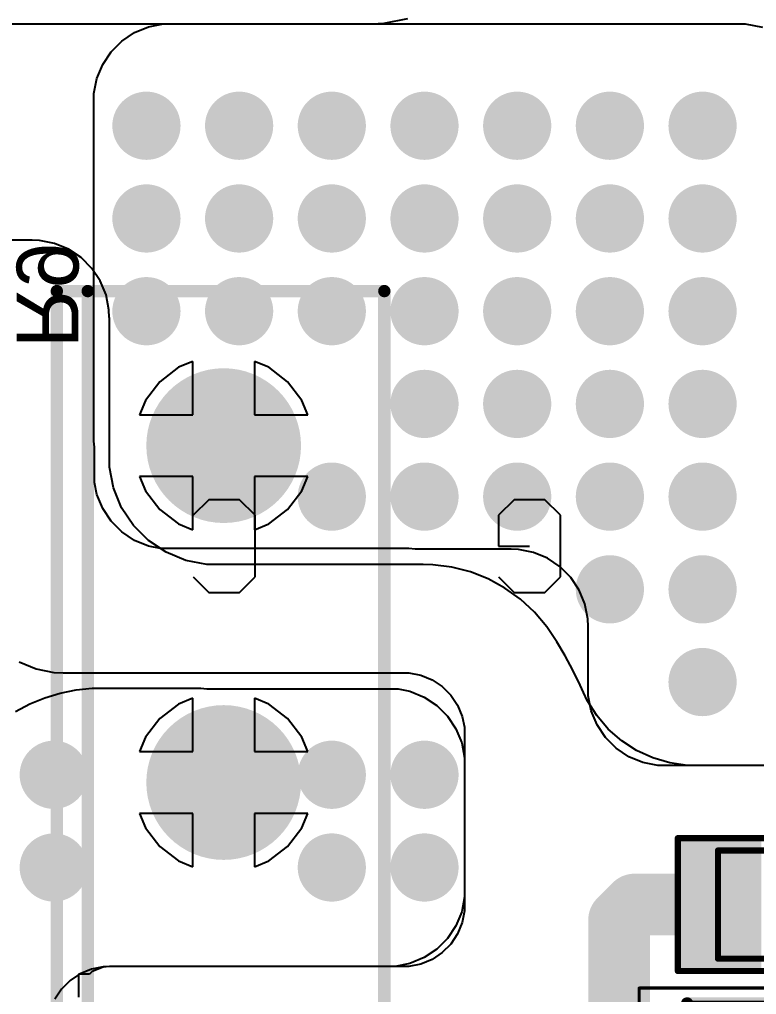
# Model space of a CAD drawing. Header units: millimetres. Extents: x 25 to 183, y 185 to 406.
# Drawn here: x 123.95 to 135.87, y 236.45 to 252.22 of the extents above; entities that cross this region are included whole.
import ezdxf

# ---------------------------------------------------------------- set-up
doc = ezdxf.new("R2010")
doc.units = ezdxf.units.MM
for name, color, linetype in [('BottomLayer', 5, 'Continuous'), ('BottomOverlay', 54, 'Continuous'), ('BottomSolder', 6, 'Continuous'), ('Mechanical13', 56, 'Continuous'), ('Mechanical15', 56, 'Continuous'), ('MultiLayer', 9, 'Continuous'), ('PadHoleLayer', 156, 'Continuous'), ('TopLayer', 1, 'Continuous'), ('TopOverlay', 2, 'Continuous'), ('TopPaste', 8, 'Continuous'), ('TopSolder', 216, 'Continuous'), ('ViaHoleLayer', 16, 'Continuous')]:
    doc.layers.add(name, color=color, linetype=linetype)

# ---------------------------------------------------------------- blocks, each defined once
blk = doc.blocks.new('TO_247AC_3PINS_51')
at = {"layer": 'BottomLayer', "const_width": 1.15}
for points in [[(-0.575, 0, 1), (0.575, 0, 1)], [(4.875, 0, 1), (6.025, 0, 1)]]:
    blk.add_lwpolyline(points, format="xyb", close=True, dxfattribs=at)
at = {"layer": 'BottomSolder', "const_width": 1.252}
for points in [[(-0.626, 0, 1), (0.626, 0, 1)], [(4.824, 0, 1), (6.076, 0, 1)]]:
    blk.add_lwpolyline(points, format="xyb", close=True, dxfattribs=at)
at = {"layer": 'MultiLayer', "const_width": 1.15}
for points in [[(-0.575, 0, 1), (0.575, 0, 1)], [(4.875, 0, 1), (6.025, 0, 1)]]:
    blk.add_lwpolyline(points, format="xyb", close=True, dxfattribs=at)
at = {"layer": 'PadHoleLayer', "const_width": 0.75}
for points in [[(-0.375, 0, 1), (0.375, 0, 1)], [(5.075, 0, 1), (5.825, 0, 1)]]:
    blk.add_lwpolyline(points, format="xyb", close=True, dxfattribs=at)
at = {"layer": 'TopLayer', "const_width": 1.15}
for points in [[(-0.575, 0, 1), (0.575, 0, 1)], [(4.875, 0, 1), (6.025, 0, 1)]]:
    blk.add_lwpolyline(points, format="xyb", close=True, dxfattribs=at)
at = {"layer": 'TopOverlay'}
for p, q in [((3.325, 0.492), (3.075, 0.242)), ((4.575, 0.242), (4.325, 0.492)), ((3.075, 0.242), (3.075, -0.258)), ((4.575, -0.258), (4.575, 0.242)), ((3.075, -0.258), (3.325, -0.508)), ((4.325, -0.508), (4.575, -0.258)), ((3.325, -0.508), (4.325, -0.508)), ((3.325, -4.45), (3.075, -4.7)), ((4.325, -4.45), (3.825, -4.45)), ((3.825, -4.45), (3.825, -4.95)), ((4.575, -4.7), (4.325, -4.45)), ((3.075, -4.7), (3.075, -5.2)), ((4.575, -5.2), (4.575, -4.7)), ((3.075, -5.2), (3.325, -5.45)), ((4.325, -5.45), (4.575, -5.2)), ((3.325, -5.45), (4.325, -5.45))]:
    blk.add_line(p, q, dxfattribs=at)
at = {"layer": 'TopOverlay', "const_width": 0.2}
for points in [[(-7.95, 2.7), (7.95, 2.7)], [(7.95, 2.7), (7.95, -2.6)], [(-7.95, 2.2), (7.95, 2.2)], [(-7.95, -2.6), (7.95, -2.6)]]:
    blk.add_lwpolyline(points, dxfattribs=at)
at = {"layer": 'TopOverlay', "const_width": 0.1}
for points in [[(7.9, 2.7, 1), (8, 2.7, 1)], [(7.9, 2.7, 1), (8, 2.7, 1)], [(7.9, 2.2, 1), (8, 2.2, 1)], [(7.9, -2.6, 1), (8, -2.6, 1)], [(7.9, -2.6, 1), (8, -2.6, 1)]]:
    blk.add_lwpolyline(points, format="xyb", close=True, dxfattribs=at)
at = {"layer": 'TopSolder', "const_width": 1.252}
for points in [[(-0.626, 0, 1), (0.626, 0, 1)], [(4.824, 0, 1), (6.076, 0, 1)]]:
    blk.add_lwpolyline(points, format="xyb", close=True, dxfattribs=at)
blk = doc.blocks.new('SMD_R_1206_133')
at = {"layer": 'Mechanical13', "const_width": 0.1}
for points in [[(-1.65, 0.875), (-1.65, -0.875)], [(1.65, 0.875), (-1.65, 0.875)], [(1.65, 0.875), (1.65, -0.875)], [(1.65, -0.875), (-1.65, -0.875)]]:
    blk.add_lwpolyline(points, dxfattribs=at)
at = {"layer": 'Mechanical13', "const_width": 0.05}
for points in [[(-1.675, 0.875, 1), (-1.625, 0.875, 1)], [(-1.675, 0.875, 1), (-1.625, 0.875, 1)], [(1.625, 0.875, 1), (1.675, 0.875, 1)], [(1.625, 0.875, 1), (1.675, 0.875, 1)], [(-1.675, -0.875, 1), (-1.625, -0.875, 1)], [(-1.675, -0.875, 1), (-1.625, -0.875, 1)], [(1.625, -0.875, 1), (1.675, -0.875, 1)], [(1.625, -0.875, 1), (1.675, -0.875, 1)]]:
    blk.add_lwpolyline(points, format="xyb", close=True, dxfattribs=at)
at = {"layer": 'Mechanical15', "const_width": 0.05}
for points in [[(-2.325, 1.075), (-2.325, -1.075)], [(2.3, 1.075), (-2.325, 1.075)], [(2.3, 1.075), (2.3, -1.075)], [(2.3, -1.075), (-2.325, -1.075)]]:
    blk.add_lwpolyline(points, dxfattribs=at)
at = {"layer": 'Mechanical15', "const_width": 0.025}
for points in [[(-2.337, 1.075, 1), (-2.312, 1.075, 1)], [(-2.337, 1.075, 1), (-2.312, 1.075, 1)], [(2.288, 1.075, 1), (2.312, 1.075, 1)], [(2.288, 1.075, 1), (2.312, 1.075, 1)], [(-2.337, -1.075, 1), (-2.312, -1.075, 1)], [(-2.337, -1.075, 1), (-2.312, -1.075, 1)], [(2.288, -1.075, 1), (2.312, -1.075, 1)], [(2.288, -1.075, 1), (2.312, -1.075, 1)]]:
    blk.add_lwpolyline(points, format="xyb", close=True, dxfattribs=at)
at = {"layer": 'TopLayer'}
for points in [[(-1.05, -0.925), (-1.05, 0.925), (-2.15, -0.925), (-2.15, 0.925)], [(2.15, -0.925), (2.15, 0.925), (1.05, -0.925), (1.05, 0.925)]]:
    blk.add_solid(points, dxfattribs=at)
at = {"layer": 'TopOverlay', "const_width": 0.1}
for points in [[(-2.3, 1.075), (-2.3, -1.075)], [(2.3, 1.075), (-2.3, 1.075)], [(2.3, 1.075), (2.3, -1.075)], [(0.45, 0.825), (-0.45, 0.825)], [(0.45, -0.825), (-0.45, -0.825)], [(2.3, -1.075), (-2.3, -1.075)]]:
    blk.add_lwpolyline(points, dxfattribs=at)
at = {"layer": 'TopOverlay', "const_width": 0.05}
for points in [[(-2.325, 1.075, 1), (-2.275, 1.075, 1)], [(-2.325, 1.075, 1), (-2.275, 1.075, 1)], [(2.275, 1.075, 1), (2.325, 1.075, 1)], [(2.275, 1.075, 1), (2.325, 1.075, 1)], [(-0.475, 0.825, 1), (-0.425, 0.825, 1)], [(0.425, 0.825, 1), (0.475, 0.825, 1)], [(-0.475, -0.825, 1), (-0.425, -0.825, 1)], [(0.425, -0.825, 1), (0.475, -0.825, 1)], [(-2.325, -1.075, 1), (-2.275, -1.075, 1)], [(-2.325, -1.075, 1), (-2.275, -1.075, 1)], [(2.275, -1.075, 1), (2.325, -1.075, 1)], [(2.275, -1.075, 1), (2.325, -1.075, 1)]]:
    blk.add_lwpolyline(points, format="xyb", close=True, dxfattribs=at)
at = {"layer": 'TopPaste'}
for points in [[(-1.05, -0.925), (-1.05, 0.925), (-2.15, -0.925), (-2.15, 0.925)], [(2.15, -0.925), (2.15, 0.925), (1.05, -0.925), (1.05, 0.925)]]:
    blk.add_solid(points, dxfattribs=at)
at = {"layer": 'TopSolder'}
for points in [[(-0.948, -1.027), (-0.948, 1.027), (-2.252, -1.027), (-2.252, 1.027)], [(2.252, -1.027), (2.252, 1.027), (0.948, -1.027), (0.948, 1.027)]]:
    blk.add_solid(points, dxfattribs=at)
blk = doc.blocks.new('DO_214AC_143')
at = {"layer": 'Mechanical13'}
for points, const_width in [([(-2.64, 1.395), (2.64, 1.395)], 0.1), ([(-2.64, -1.395), (-2.64, 1.395)], 0.1), ([(2.64, -1.395), (2.64, 1.395)], 0.1), ([(1.65, -1.225), (1.65, 1.2)], 0.254), ([(1.65, 1.2), (2.175, 1.2)], 0.254), ([(2.175, -1.225), (2.175, 1.2)], 0.254), ([(1.65, -1.225), (2.175, -1.225)], 0.254), ([(-2.64, -1.395), (2.64, -1.395)], 0.1)]:
    blk.add_lwpolyline(points, dxfattribs=dict(at, const_width=const_width))
for points, const_width in [([(-2.665, 1.395, 1), (-2.615, 1.395, 1)], 0.05), ([(-2.665, 1.395, 1), (-2.615, 1.395, 1)], 0.05), ([(2.615, 1.395, 1), (2.665, 1.395, 1)], 0.05), ([(2.615, 1.395, 1), (2.665, 1.395, 1)], 0.05), ([(1.586, 1.2, 1), (1.713, 1.2, 1)], 0.127), ([(1.586, 1.2, 1), (1.713, 1.2, 1)], 0.127), ([(2.111, 1.2, 1), (2.238, 1.2, 1)], 0.127), ([(2.111, 1.2, 1), (2.238, 1.2, 1)], 0.127), ([(1.586, -1.225, 1), (1.713, -1.225, 1)], 0.127), ([(1.586, -1.225, 1), (1.713, -1.225, 1)], 0.127), ([(2.111, -1.225, 1), (2.238, -1.225, 1)], 0.127), ([(2.111, -1.225, 1), (2.238, -1.225, 1)], 0.127), ([(-2.665, -1.395, 1), (-2.615, -1.395, 1)], 0.05), ([(-2.665, -1.395, 1), (-2.615, -1.395, 1)], 0.05), ([(2.615, -1.395, 1), (2.665, -1.395, 1)], 0.05), ([(2.615, -1.395, 1), (2.665, -1.395, 1)], 0.05)]:
    blk.add_lwpolyline(points, format="xyb", close=True, dxfattribs=dict(at, const_width=const_width))
blk.add_solid([(-2.64, -1.395), (-1.93, -1.395), (-2.64, 1.395), (-1.93, 1.395)], dxfattribs=at)
at = {"layer": 'Mechanical15'}
for points, const_width in [([(-3.425, 1.65), (3.425, 1.65)], 0.05), ([(-3.425, -1.65), (-3.425, 1.65)], 0.05), ([(3.425, -1.65), (3.425, 1.65)], 0.05), ([(0, -0.5), (0, 0.5)], 0.1), ([(-0.5, 0), (0.5, 0)], 0.1), ([(-3.425, -1.65), (3.425, -1.65)], 0.05)]:
    blk.add_lwpolyline(points, dxfattribs=dict(at, const_width=const_width))
for points, const_width in [([(-3.437, 1.65, 1), (-3.413, 1.65, 1)], 0.025), ([(-3.437, 1.65, 1), (-3.413, 1.65, 1)], 0.025), ([(3.413, 1.65, 1), (3.437, 1.65, 1)], 0.025), ([(3.413, 1.65, 1), (3.437, 1.65, 1)], 0.025), ([(-0.025, 0.5, 1), (0.025, 0.5, 1)], 0.05), ([(-0.525, 0, 1), (-0.475, 0, 1)], 0.05), ([(0.475, 0, 1), (0.525, 0, 1)], 0.05), ([(-0.025, -0.5, 1), (0.025, -0.5, 1)], 0.05), ([(-3.437, -1.65, 1), (-3.413, -1.65, 1)], 0.025), ([(-3.437, -1.65, 1), (-3.413, -1.65, 1)], 0.025), ([(3.413, -1.65, 1), (3.437, -1.65, 1)], 0.025), ([(3.413, -1.65, 1), (3.437, -1.65, 1)], 0.025)]:
    blk.add_lwpolyline(points, format="xyb", close=True, dxfattribs=dict(at, const_width=const_width))
at = {"layer": 'TopLayer'}
for points in [[(-1.3, -0.775), (-1.3, 0.775), (-3.3, -0.775), (-3.3, 0.775)], [(3.3, -0.775), (3.3, 0.775), (1.3, -0.775), (1.3, 0.775)]]:
    blk.add_solid(points, dxfattribs=at)
at = {"layer": 'TopOverlay'}
for p, q in [((-3.796, 0.26), (-3.796, -0.248)), ((-4.05, 0.006), (-3.542, 0.006))]:
    blk.add_line(p, q, dxfattribs=at)
for points, const_width in [([(-2.65, 1.175), (-2.65, 1.4)], 0.2), ([(-2.65, 1.4), (2.65, 1.4)], 0.2), ([(2.65, 1.175), (2.65, 1.4)], 0.2), ([(3.675, -1.25), (3.675, 1.25)], 0.254), ([(-2.65, -1.4), (-2.65, -1.175)], 0.2), ([(2.65, -1.4), (2.65, -1.175)], 0.2), ([(-2.65, -1.4), (2.65, -1.4)], 0.2)]:
    blk.add_lwpolyline(points, dxfattribs=dict(at, const_width=const_width))
for points, const_width in [([(-2.7, 1.4, 1), (-2.6, 1.4, 1)], 0.1), ([(-2.7, 1.4, 1), (-2.6, 1.4, 1)], 0.1), ([(2.6, 1.4, 1), (2.7, 1.4, 1)], 0.1), ([(2.6, 1.4, 1), (2.7, 1.4, 1)], 0.1), ([(-2.7, 1.175, 1), (-2.6, 1.175, 1)], 0.1), ([(2.6, 1.175, 1), (2.7, 1.175, 1)], 0.1), ([(3.611, 1.25, 1), (3.738, 1.25, 1)], 0.127), ([(-2.7, -1.175, 1), (-2.6, -1.175, 1)], 0.1), ([(2.6, -1.175, 1), (2.7, -1.175, 1)], 0.1), ([(3.611, -1.25, 1), (3.738, -1.25, 1)], 0.127), ([(-2.7, -1.4, 1), (-2.6, -1.4, 1)], 0.1), ([(-2.7, -1.4, 1), (-2.6, -1.4, 1)], 0.1), ([(2.6, -1.4, 1), (2.7, -1.4, 1)], 0.1), ([(2.6, -1.4, 1), (2.7, -1.4, 1)], 0.1)]:
    blk.add_lwpolyline(points, format="xyb", close=True, dxfattribs=dict(at, const_width=const_width))
at = {"layer": 'TopPaste'}
for points in [[(-1.3, -0.775), (-1.3, 0.775), (-3.3, -0.775), (-3.3, 0.775)], [(3.3, -0.775), (3.3, 0.775), (1.3, -0.775), (1.3, 0.775)]]:
    blk.add_solid(points, dxfattribs=at)
at = {"layer": 'TopSolder'}
for points in [[(-1.198, -0.877), (-1.198, 0.877), (-3.402, -0.877), (-3.402, 0.877)], [(3.402, -0.877), (3.402, 0.877), (1.198, -0.877), (1.198, 0.877)]]:
    blk.add_solid(points, dxfattribs=at)

msp = doc.modelspace()

# ---------------------------------------------------------------- linework, layer by layer
at = {"layer": 'BottomLayer'}
for p, q in [((129.845, 252.16), (130.23, 252.236)), ((114.4, 252.15), (129.524, 252.15)), ((129.524, 252.15), (129.524, 252.15)), ((129.524, 252.15), (129.65, 252.15)), ((129.65, 252.15), (129.845, 252.16)), ((129.65, 252.15), (129.65, 252.15)), ((124.149, 248.65), (114.4, 248.65)), ((124.272, 248.644), (124.149, 248.65)), ((124.512, 248.596), (124.272, 248.644)), ((124.739, 248.502), (124.512, 248.596)), ((124.943, 248.366), (124.739, 248.502)), ((125.116, 248.193), (124.943, 248.366)), ((125.252, 247.989), (125.116, 248.193)), ((125.346, 247.762), (125.252, 247.989)), ((125.393, 247.522), (125.346, 247.762)), ((125.399, 247.4), (125.393, 247.522)), ((125.4, 247.4), (125.399, 247.4)), ((125.4, 245.15), (125.4, 247.4)), ((125.4, 247.4), (125.4, 247.4)), ((125.4, 244.978), (125.4, 245.15)), ((125.467, 244.64), (125.4, 244.978)), ((125.599, 244.321), (125.467, 244.64)), ((125.79, 244.035), (125.599, 244.321)), ((126.034, 243.791), (125.79, 244.035)), ((126.321, 243.599), (126.034, 243.791)), ((126.639, 243.467), (126.321, 243.599)), ((126.977, 243.4), (126.639, 243.467)), ((127.149, 243.4), (126.977, 243.4)), ((127.15, 243.4), (127.149, 243.4)), ((130.481, 243.4), (127.15, 243.4)), ((130.635, 243.395), (130.481, 243.4)), ((130.942, 243.357), (130.635, 243.395)), ((131.242, 243.281), (130.942, 243.357)), ((131.53, 243.168), (131.242, 243.281)), ((131.802, 243.02), (131.53, 243.168)), ((132.054, 242.839), (131.802, 243.02)), ((132.28, 242.629), (132.054, 242.839)), ((132.479, 242.392), (132.28, 242.629)), ((132.567, 242.265), (132.479, 242.392)), ((132.568, 242.265), (132.567, 242.265)), ((132.639, 242.153), (132.568, 242.265)), ((132.568, 242.265), (132.568, 242.265)), ((132.775, 241.924), (132.639, 242.153)), ((132.902, 241.691), (132.775, 241.924)), ((133.019, 241.452), (132.902, 241.691)), ((124.605, 241.323), (124.862, 241.374)), ((124.862, 241.374), (125.123, 241.4)), ((125.123, 241.4), (125.254, 241.4)), ((125.254, 241.4), (125.254, 241.4)), ((125.254, 241.4), (126.879, 241.4)), ((126.879, 241.4), (126.977, 241.39)), ((126.977, 241.39), (126.977, 241.39)), ((126.977, 241.39), (126.977, 241.39)), ((126.977, 241.39), (127.15, 241.39)), ((127.15, 241.39), (127.15, 241.39)), ((127.15, 241.39), (127.15, 241.39)), ((127.15, 241.39), (130.072, 241.39)), ((130.072, 241.39), (130.265, 241.352)), ((130.265, 241.352), (130.492, 241.258)), ((133.074, 241.332), (133.019, 241.452)), ((124.113, 241.147), (124.355, 241.247)), ((124.355, 241.247), (124.605, 241.323)), ((130.492, 241.258), (130.697, 241.121)), ((133.075, 241.332), (133.074, 241.332)), ((133.134, 241.201), (133.075, 241.332)), ((133.075, 241.332), (133.075, 241.332)), ((133.288, 240.958), (133.134, 241.201)), ((123.882, 241.024), (124.113, 241.147)), ((130.697, 241.121), (130.871, 240.947)), ((130.871, 240.947), (131.008, 240.742)), ((133.475, 240.739), (133.288, 240.958)), ((131.008, 240.742), (131.102, 240.515)), ((133.692, 240.55), (133.475, 240.739)), ((133.933, 240.393), (133.692, 240.55)), ((131.102, 240.515), (131.15, 240.273)), ((134.195, 240.273), (133.933, 240.393)), ((131.15, 240.273), (131.15, 240.15)), ((134.471, 240.191), (134.195, 240.273)), ((131.15, 240.15), (131.15, 240.15)), ((131.15, 240.15), (131.15, 240.15)), ((131.15, 240.15), (131.15, 238.15)), ((134.756, 240.15), (134.471, 240.191)), ((134.9, 240.15), (134.756, 240.15)), ((141.65, 240.15), (134.9, 240.15)), ((131.15, 238.027), (131.102, 237.785)), ((131.15, 238.15), (131.15, 238.027)), ((131.102, 237.785), (131.008, 237.558)), ((131.008, 237.558), (130.871, 237.353)), ((130.871, 237.353), (130.697, 237.179)), ((130.697, 237.179), (130.492, 237.042)), ((130.265, 236.948), (130.023, 236.9)), ((130.492, 237.042), (130.265, 236.948)), ((124.9, 236.763), (124.766, 236.673)), ((124.918, 236.775), (124.9, 236.775)), ((124.9, 236.775), (124.9, 236.763)), ((124.929, 236.782), (124.918, 236.775)), ((125.11, 236.857), (124.929, 236.782)), ((125.302, 236.895), (125.11, 236.857)), ((125.4, 236.9), (125.302, 236.895)), ((129.9, 236.9), (125.4, 236.9)), ((130.023, 236.9), (129.9, 236.9)), ((124.766, 236.673), (124.627, 236.534)), ((124.627, 236.534), (124.518, 236.371))]:
    msp.add_line(p, q, dxfattribs=at)
at = {"layer": 'BottomLayer', "const_width": 0.45}
for points in [[(125.775, 250.5, 1), (126.225, 250.5, 1)], [(127.275, 250.5, 1), (127.725, 250.5, 1)], [(128.775, 250.5, 1), (129.225, 250.5, 1)], [(130.275, 250.5, 1), (130.725, 250.5, 1)], [(131.775, 250.5, 1), (132.225, 250.5, 1)], [(133.275, 250.5, 1), (133.725, 250.5, 1)], [(134.775, 250.5, 1), (135.225, 250.5, 1)], [(125.775, 249, 1), (126.225, 249, 1)], [(127.275, 249, 1), (127.725, 249, 1)], [(128.775, 249, 1), (129.225, 249, 1)], [(130.275, 249, 1), (130.725, 249, 1)], [(131.775, 249, 1), (132.225, 249, 1)], [(133.275, 249, 1), (133.725, 249, 1)], [(134.775, 249, 1), (135.225, 249, 1)], [(125.775, 247.5, 1), (126.225, 247.5, 1)], [(127.275, 247.5, 1), (127.725, 247.5, 1)], [(128.775, 247.5, 1), (129.225, 247.5, 1)], [(130.275, 247.5, 1), (130.725, 247.5, 1)], [(131.775, 247.5, 1), (132.225, 247.5, 1)], [(133.275, 247.5, 1), (133.725, 247.5, 1)], [(134.775, 247.5, 1), (135.225, 247.5, 1)], [(130.275, 246, 1), (130.725, 246, 1)], [(131.775, 246, 1), (132.225, 246, 1)], [(133.275, 246, 1), (133.725, 246, 1)], [(134.775, 246, 1), (135.225, 246, 1)], [(128.775, 244.5, 1), (129.225, 244.5, 1)], [(130.275, 244.5, 1), (130.725, 244.5, 1)], [(131.775, 244.5, 1), (132.225, 244.5, 1)], [(133.275, 244.5, 1), (133.725, 244.5, 1)], [(134.775, 244.5, 1), (135.225, 244.5, 1)], [(133.275, 243, 1), (133.725, 243, 1)], [(134.775, 243, 1), (135.225, 243, 1)], [(134.775, 241.5, 1), (135.225, 241.5, 1)], [(124.275, 240, 1), (124.725, 240, 1)], [(128.775, 240, 1), (129.225, 240, 1)], [(130.275, 240, 1), (130.725, 240, 1)], [(124.275, 238.5, 1), (124.725, 238.5, 1)], [(128.775, 238.5, 1), (129.225, 238.5, 1)], [(130.275, 238.5, 1), (130.725, 238.5, 1)]]:
    msp.add_lwpolyline(points, format="xyb", close=True, dxfattribs=at)
at = {"layer": 'BottomSolder', "const_width": 0.552}
for points in [[(125.724, 250.5, 1), (126.276, 250.5, 1)], [(127.224, 250.5, 1), (127.776, 250.5, 1)], [(128.724, 250.5, 1), (129.276, 250.5, 1)], [(130.224, 250.5, 1), (130.776, 250.5, 1)], [(131.724, 250.5, 1), (132.276, 250.5, 1)], [(133.224, 250.5, 1), (133.776, 250.5, 1)], [(134.724, 250.5, 1), (135.276, 250.5, 1)], [(125.724, 249, 1), (126.276, 249, 1)], [(127.224, 249, 1), (127.776, 249, 1)], [(128.724, 249, 1), (129.276, 249, 1)], [(130.224, 249, 1), (130.776, 249, 1)], [(131.724, 249, 1), (132.276, 249, 1)], [(133.224, 249, 1), (133.776, 249, 1)], [(134.724, 249, 1), (135.276, 249, 1)], [(125.724, 247.5, 1), (126.276, 247.5, 1)], [(127.224, 247.5, 1), (127.776, 247.5, 1)], [(128.724, 247.5, 1), (129.276, 247.5, 1)], [(130.224, 247.5, 1), (130.776, 247.5, 1)], [(131.724, 247.5, 1), (132.276, 247.5, 1)], [(133.224, 247.5, 1), (133.776, 247.5, 1)], [(134.724, 247.5, 1), (135.276, 247.5, 1)], [(130.224, 246, 1), (130.776, 246, 1)], [(131.724, 246, 1), (132.276, 246, 1)], [(133.224, 246, 1), (133.776, 246, 1)], [(134.724, 246, 1), (135.276, 246, 1)], [(128.724, 244.5, 1), (129.276, 244.5, 1)], [(130.224, 244.5, 1), (130.776, 244.5, 1)], [(131.724, 244.5, 1), (132.276, 244.5, 1)], [(133.224, 244.5, 1), (133.776, 244.5, 1)], [(134.724, 244.5, 1), (135.276, 244.5, 1)], [(133.224, 243, 1), (133.776, 243, 1)], [(134.724, 243, 1), (135.276, 243, 1)], [(134.724, 241.5, 1), (135.276, 241.5, 1)], [(124.224, 240, 1), (124.776, 240, 1)], [(128.724, 240, 1), (129.276, 240, 1)], [(130.224, 240, 1), (130.776, 240, 1)], [(124.224, 238.5, 1), (124.776, 238.5, 1)], [(128.724, 238.5, 1), (129.276, 238.5, 1)], [(130.224, 238.5, 1), (130.776, 238.5, 1)]]:
    msp.add_lwpolyline(points, format="xyb", close=True, dxfattribs=at)
at = {"layer": 'MultiLayer', "const_width": 0.45}
for points in [[(125.775, 250.5, 1), (126.225, 250.5, 1)], [(127.275, 250.5, 1), (127.725, 250.5, 1)], [(128.775, 250.5, 1), (129.225, 250.5, 1)], [(130.275, 250.5, 1), (130.725, 250.5, 1)], [(131.775, 250.5, 1), (132.225, 250.5, 1)], [(133.275, 250.5, 1), (133.725, 250.5, 1)], [(134.775, 250.5, 1), (135.225, 250.5, 1)], [(125.775, 249, 1), (126.225, 249, 1)], [(127.275, 249, 1), (127.725, 249, 1)], [(128.775, 249, 1), (129.225, 249, 1)], [(130.275, 249, 1), (130.725, 249, 1)], [(131.775, 249, 1), (132.225, 249, 1)], [(133.275, 249, 1), (133.725, 249, 1)], [(134.775, 249, 1), (135.225, 249, 1)], [(125.775, 247.5, 1), (126.225, 247.5, 1)], [(127.275, 247.5, 1), (127.725, 247.5, 1)], [(128.775, 247.5, 1), (129.225, 247.5, 1)], [(130.275, 247.5, 1), (130.725, 247.5, 1)], [(131.775, 247.5, 1), (132.225, 247.5, 1)], [(133.275, 247.5, 1), (133.725, 247.5, 1)], [(134.775, 247.5, 1), (135.225, 247.5, 1)], [(130.275, 246, 1), (130.725, 246, 1)], [(131.775, 246, 1), (132.225, 246, 1)], [(133.275, 246, 1), (133.725, 246, 1)], [(134.775, 246, 1), (135.225, 246, 1)], [(128.775, 244.5, 1), (129.225, 244.5, 1)], [(130.275, 244.5, 1), (130.725, 244.5, 1)], [(131.775, 244.5, 1), (132.225, 244.5, 1)], [(133.275, 244.5, 1), (133.725, 244.5, 1)], [(134.775, 244.5, 1), (135.225, 244.5, 1)], [(133.275, 243, 1), (133.725, 243, 1)], [(134.775, 243, 1), (135.225, 243, 1)], [(134.775, 241.5, 1), (135.225, 241.5, 1)], [(124.275, 240, 1), (124.725, 240, 1)], [(128.775, 240, 1), (129.225, 240, 1)], [(130.275, 240, 1), (130.725, 240, 1)], [(124.275, 238.5, 1), (124.725, 238.5, 1)], [(128.775, 238.5, 1), (129.225, 238.5, 1)], [(130.275, 238.5, 1), (130.725, 238.5, 1)]]:
    msp.add_lwpolyline(points, format="xyb", close=True, dxfattribs=at)
at = {"layer": 'TopLayer'}
for p, q in [((125.808, 252.008), (126.035, 252.102)), ((126.035, 252.102), (126.277, 252.15)), ((126.277, 252.15), (126.4, 252.15)), ((126.4, 252.15), (135.546, 252.15)), ((135.546, 252.15), (135.546, 252.15)), ((135.546, 252.15), (135.546, 252.15)), ((135.546, 252.15), (135.69, 252.15)), ((135.69, 252.15), (135.971, 252.094)), ((125.603, 251.871), (125.808, 252.008)), ((125.429, 251.697), (125.603, 251.871)), ((125.292, 251.492), (125.429, 251.697)), ((125.198, 251.265), (125.292, 251.492)), ((125.15, 251.023), (125.198, 251.265)), ((125.15, 250.9), (125.15, 251.023)), ((125.15, 245.396), (125.15, 250.9)), ((126.519, 246.592), (126.216, 246.359)), ((126.75, 246.687), (126.519, 246.592)), ((126.75, 245.825), (126.75, 246.687)), ((127.981, 246.592), (127.75, 246.687)), ((127.75, 246.687), (127.75, 245.825)), ((128.284, 246.359), (127.981, 246.592)), ((126.216, 246.359), (125.983, 246.056)), ((128.517, 246.056), (128.284, 246.359)), ((125.983, 246.056), (125.888, 245.825)), ((128.612, 245.825), (128.517, 246.056)), ((125.888, 245.825), (126.75, 245.825)), ((127.75, 245.825), (128.612, 245.825)), ((125.16, 245.298), (125.15, 245.396)), ((125.16, 245.15), (125.16, 245.298)), ((125.16, 244.728), (125.16, 245.15)), ((125.16, 245.15), (125.16, 245.15)), ((126.75, 244.825), (125.888, 244.825)), ((125.888, 244.825), (125.983, 244.594)), ((126.75, 243.963), (126.75, 244.825)), ((128.612, 244.825), (127.75, 244.825)), ((127.75, 244.825), (127.75, 243.963)), ((128.517, 244.594), (128.612, 244.825)), ((125.198, 244.535), (125.16, 244.728)), ((125.292, 244.308), (125.198, 244.535)), ((125.983, 244.594), (126.216, 244.291)), ((128.284, 244.291), (128.517, 244.594)), ((125.429, 244.103), (125.292, 244.308)), ((126.216, 244.291), (126.519, 244.058)), ((127.981, 244.058), (128.284, 244.291)), ((125.603, 243.929), (125.429, 244.103)), ((126.519, 244.058), (126.75, 243.963)), ((127.75, 243.963), (127.981, 244.058)), ((125.808, 243.792), (125.603, 243.929)), ((126.035, 243.698), (125.808, 243.792)), ((126.228, 243.66), (126.035, 243.698)), ((130.15, 243.66), (126.228, 243.66)), ((130.248, 243.66), (130.15, 243.66)), ((130.347, 243.65), (130.248, 243.66)), ((130.248, 243.66), (130.248, 243.66)), ((130.248, 243.66), (130.248, 243.66)), ((131.9, 243.65), (130.347, 243.65)), ((132.023, 243.644), (131.9, 243.65)), ((132.263, 243.596), (132.023, 243.644)), ((132.489, 243.502), (132.263, 243.596)), ((132.693, 243.366), (132.489, 243.502)), ((132.866, 243.193), (132.693, 243.366)), ((133.002, 242.989), (132.866, 243.193)), ((133.096, 242.763), (133.002, 242.989)), ((133.144, 242.522), (133.096, 242.763)), ((133.15, 242.4), (133.144, 242.522)), ((133.15, 241.4), (133.15, 242.4)), ((133.15, 242.4), (133.15, 242.4)), ((133.15, 242.4), (133.15, 242.4)), ((123.943, 241.827), (124.215, 241.715)), ((124.215, 241.715), (124.503, 241.657)), ((124.503, 241.657), (124.65, 241.65)), ((124.65, 241.65), (130.15, 241.65)), ((130.15, 241.65), (130.248, 241.65)), ((130.248, 241.65), (130.442, 241.612)), ((130.442, 241.612), (130.624, 241.536)), ((130.624, 241.536), (130.787, 241.427)), ((130.787, 241.427), (130.927, 241.287)), ((133.15, 241.277), (133.15, 241.4)), ((126.75, 241.237), (126.519, 241.142)), ((126.75, 240.375), (126.75, 241.237)), ((127.981, 241.142), (127.75, 241.237)), ((127.75, 241.237), (127.75, 240.375)), ((130.927, 241.287), (131.036, 241.124)), ((133.198, 241.035), (133.15, 241.277)), ((126.519, 241.142), (126.216, 240.909)), ((128.284, 240.909), (127.981, 241.142)), ((131.036, 241.124), (131.112, 240.942)), ((133.292, 240.808), (133.198, 241.035)), ((126.216, 240.909), (125.983, 240.606)), ((128.517, 240.606), (128.284, 240.909)), ((131.112, 240.942), (131.146, 240.77)), ((131.146, 240.77), (131.15, 240.651)), ((133.429, 240.603), (133.292, 240.808)), ((125.983, 240.606), (125.888, 240.375)), ((128.612, 240.375), (128.517, 240.606)), ((131.15, 240.651), (131.15, 240.65)), ((131.15, 240.65), (131.15, 240.65)), ((131.15, 240.65), (131.15, 240.65)), ((131.15, 240.65), (131.15, 237.9)), ((133.603, 240.429), (133.429, 240.603)), ((133.808, 240.292), (133.603, 240.429)), ((125.888, 240.375), (126.75, 240.375)), ((127.75, 240.375), (128.612, 240.375)), ((134.035, 240.198), (133.808, 240.292)), ((134.277, 240.15), (134.035, 240.198)), ((134.4, 240.15), (134.277, 240.15)), ((137.15, 240.15), (134.4, 240.15)), ((134.4, 240.15), (134.4, 240.15)), ((126.75, 239.375), (125.888, 239.375)), ((125.888, 239.375), (125.983, 239.144)), ((126.75, 238.513), (126.75, 239.375)), ((128.612, 239.375), (127.75, 239.375)), ((127.75, 239.375), (127.75, 238.513)), ((128.517, 239.144), (128.612, 239.375)), ((125.983, 239.144), (126.216, 238.841)), ((128.284, 238.841), (128.517, 239.144)), ((126.216, 238.841), (126.519, 238.608)), ((127.981, 238.608), (128.284, 238.841)), ((126.519, 238.608), (126.75, 238.513)), ((127.75, 238.513), (127.981, 238.608)), ((131.15, 237.9), (131.15, 237.801)), ((131.15, 237.801), (131.112, 237.608)), ((131.112, 237.608), (131.036, 237.426)), ((131.036, 237.426), (130.927, 237.262)), ((130.927, 237.262), (130.787, 237.123)), ((130.787, 237.123), (130.624, 237.014)), ((130.442, 236.938), (130.248, 236.9)), ((130.624, 237.014), (130.442, 236.938)), ((125.081, 236.775), (124.9, 236.775)), ((124.9, 236.775), (124.9, 236.4)), ((125.122, 236.816), (125.081, 236.775)), ((125.302, 236.89), (125.122, 236.816)), ((125.4, 236.9), (125.302, 236.89)), ((130.15, 236.9), (125.4, 236.9)), ((130.248, 236.9), (130.15, 236.9))]:
    msp.add_line(p, q, dxfattribs=at)
for points, const_width in [([(125.775, 250.5, 1), (126.225, 250.5, 1)], 0.45), ([(127.275, 250.5, 1), (127.725, 250.5, 1)], 0.45), ([(128.775, 250.5, 1), (129.225, 250.5, 1)], 0.45), ([(130.275, 250.5, 1), (130.725, 250.5, 1)], 0.45), ([(131.775, 250.5, 1), (132.225, 250.5, 1)], 0.45), ([(133.275, 250.5, 1), (133.725, 250.5, 1)], 0.45), ([(134.775, 250.5, 1), (135.225, 250.5, 1)], 0.45), ([(125.775, 249, 1), (126.225, 249, 1)], 0.45), ([(127.275, 249, 1), (127.725, 249, 1)], 0.45), ([(128.775, 249, 1), (129.225, 249, 1)], 0.45), ([(130.275, 249, 1), (130.725, 249, 1)], 0.45), ([(131.775, 249, 1), (132.225, 249, 1)], 0.45), ([(133.275, 249, 1), (133.725, 249, 1)], 0.45), ([(134.775, 249, 1), (135.225, 249, 1)], 0.45), ([(125.775, 247.5, 1), (126.225, 247.5, 1)], 0.45), ([(127.275, 247.5, 1), (127.725, 247.5, 1)], 0.45), ([(128.775, 247.5, 1), (129.225, 247.5, 1)], 0.45), ([(130.275, 247.5, 1), (130.725, 247.5, 1)], 0.45), ([(131.775, 247.5, 1), (132.225, 247.5, 1)], 0.45), ([(133.275, 247.5, 1), (133.725, 247.5, 1)], 0.45), ([(134.775, 247.5, 1), (135.225, 247.5, 1)], 0.45), ([(130.275, 246, 1), (130.725, 246, 1)], 0.45), ([(131.775, 246, 1), (132.225, 246, 1)], 0.45), ([(133.275, 246, 1), (133.725, 246, 1)], 0.45), ([(134.775, 246, 1), (135.225, 246, 1)], 0.45), ([(128.775, 244.5, 1), (129.225, 244.5, 1)], 0.45), ([(130.275, 244.5, 1), (130.725, 244.5, 1)], 0.45), ([(131.775, 244.5, 1), (132.225, 244.5, 1)], 0.45), ([(133.275, 244.5, 1), (133.725, 244.5, 1)], 0.45), ([(134.775, 244.5, 1), (135.225, 244.5, 1)], 0.45), ([(133.275, 243, 1), (133.725, 243, 1)], 0.45), ([(134.775, 243, 1), (135.225, 243, 1)], 0.45), ([(134.775, 241.5, 1), (135.225, 241.5, 1)], 0.45), ([(124.275, 240, 1), (124.725, 240, 1)], 0.45), ([(128.775, 240, 1), (129.225, 240, 1)], 0.45), ([(130.275, 240, 1), (130.725, 240, 1)], 0.45), ([(124.275, 238.5, 1), (124.725, 238.5, 1)], 0.45), ([(128.775, 238.5, 1), (129.225, 238.5, 1)], 0.45), ([(130.275, 238.5, 1), (130.725, 238.5, 1)], 0.45), ([(133.65, 237.9, 1), (134.15, 237.9, 1)], 0.5), ([(133.65, 237.9, 1), (134.15, 237.9, 1)], 0.5), ([(135.05, 237.9, 1), (135.55, 237.9, 1)], 0.5), ([(133.4, 237.65, 1), (133.9, 237.65, 1)], 0.5), ([(133.4, 237.65, 1), (133.9, 237.65, 1)], 0.5)]:
    msp.add_lwpolyline(points, format="xyb", close=True, dxfattribs=dict(at, const_width=const_width))
at = {"layer": 'TopLayer', "const_width": 1}
for points in [[(133.65, 237.65), (133.9, 237.9)], [(133.9, 237.9), (135.3, 237.9)], [(133.65, 234.9), (133.65, 237.65)]]:
    msp.add_lwpolyline(points, dxfattribs=at)
at = {"layer": 'TopSolder', "const_width": 0.552}
for points in [[(125.724, 250.5, 1), (126.276, 250.5, 1)], [(127.224, 250.5, 1), (127.776, 250.5, 1)], [(128.724, 250.5, 1), (129.276, 250.5, 1)], [(130.224, 250.5, 1), (130.776, 250.5, 1)], [(131.724, 250.5, 1), (132.276, 250.5, 1)], [(133.224, 250.5, 1), (133.776, 250.5, 1)], [(134.724, 250.5, 1), (135.276, 250.5, 1)], [(125.724, 249, 1), (126.276, 249, 1)], [(127.224, 249, 1), (127.776, 249, 1)], [(128.724, 249, 1), (129.276, 249, 1)], [(130.224, 249, 1), (130.776, 249, 1)], [(131.724, 249, 1), (132.276, 249, 1)], [(133.224, 249, 1), (133.776, 249, 1)], [(134.724, 249, 1), (135.276, 249, 1)], [(125.724, 247.5, 1), (126.276, 247.5, 1)], [(127.224, 247.5, 1), (127.776, 247.5, 1)], [(128.724, 247.5, 1), (129.276, 247.5, 1)], [(130.224, 247.5, 1), (130.776, 247.5, 1)], [(131.724, 247.5, 1), (132.276, 247.5, 1)], [(133.224, 247.5, 1), (133.776, 247.5, 1)], [(134.724, 247.5, 1), (135.276, 247.5, 1)], [(130.224, 246, 1), (130.776, 246, 1)], [(131.724, 246, 1), (132.276, 246, 1)], [(133.224, 246, 1), (133.776, 246, 1)], [(134.724, 246, 1), (135.276, 246, 1)], [(128.724, 244.5, 1), (129.276, 244.5, 1)], [(130.224, 244.5, 1), (130.776, 244.5, 1)], [(131.724, 244.5, 1), (132.276, 244.5, 1)], [(133.224, 244.5, 1), (133.776, 244.5, 1)], [(134.724, 244.5, 1), (135.276, 244.5, 1)], [(133.224, 243, 1), (133.776, 243, 1)], [(134.724, 243, 1), (135.276, 243, 1)], [(134.724, 241.5, 1), (135.276, 241.5, 1)], [(124.224, 240, 1), (124.776, 240, 1)], [(128.724, 240, 1), (129.276, 240, 1)], [(130.224, 240, 1), (130.776, 240, 1)], [(124.224, 238.5, 1), (124.776, 238.5, 1)], [(128.724, 238.5, 1), (129.276, 238.5, 1)], [(130.224, 238.5, 1), (130.776, 238.5, 1)]]:
    msp.add_lwpolyline(points, format="xyb", close=True, dxfattribs=at)
at = {"layer": 'ViaHoleLayer', "const_width": 0.25}
for points in [[(125.875, 250.5, 1), (126.125, 250.5, 1)], [(127.375, 250.5, 1), (127.625, 250.5, 1)], [(128.875, 250.5, 1), (129.125, 250.5, 1)], [(130.375, 250.5, 1), (130.625, 250.5, 1)], [(131.875, 250.5, 1), (132.125, 250.5, 1)], [(133.375, 250.5, 1), (133.625, 250.5, 1)], [(134.875, 250.5, 1), (135.125, 250.5, 1)], [(125.875, 249, 1), (126.125, 249, 1)], [(127.375, 249, 1), (127.625, 249, 1)], [(128.875, 249, 1), (129.125, 249, 1)], [(130.375, 249, 1), (130.625, 249, 1)], [(131.875, 249, 1), (132.125, 249, 1)], [(133.375, 249, 1), (133.625, 249, 1)], [(134.875, 249, 1), (135.125, 249, 1)], [(125.875, 247.5, 1), (126.125, 247.5, 1)], [(127.375, 247.5, 1), (127.625, 247.5, 1)], [(128.875, 247.5, 1), (129.125, 247.5, 1)], [(130.375, 247.5, 1), (130.625, 247.5, 1)], [(131.875, 247.5, 1), (132.125, 247.5, 1)], [(133.375, 247.5, 1), (133.625, 247.5, 1)], [(134.875, 247.5, 1), (135.125, 247.5, 1)], [(130.375, 246, 1), (130.625, 246, 1)], [(131.875, 246, 1), (132.125, 246, 1)], [(133.375, 246, 1), (133.625, 246, 1)], [(134.875, 246, 1), (135.125, 246, 1)], [(128.875, 244.5, 1), (129.125, 244.5, 1)], [(130.375, 244.5, 1), (130.625, 244.5, 1)], [(131.875, 244.5, 1), (132.125, 244.5, 1)], [(133.375, 244.5, 1), (133.625, 244.5, 1)], [(134.875, 244.5, 1), (135.125, 244.5, 1)], [(133.375, 243, 1), (133.625, 243, 1)], [(134.875, 243, 1), (135.125, 243, 1)], [(134.875, 241.5, 1), (135.125, 241.5, 1)], [(124.375, 240, 1), (124.625, 240, 1)], [(128.875, 240, 1), (129.125, 240, 1)], [(130.375, 240, 1), (130.625, 240, 1)], [(124.375, 238.5, 1), (124.625, 238.5, 1)], [(128.875, 238.5, 1), (129.125, 238.5, 1)], [(130.375, 238.5, 1), (130.625, 238.5, 1)]]:
    msp.add_lwpolyline(points, format="xyb", close=True, dxfattribs=at)

# ---------------------------------------------------------------- block references
for name, p, rotation in [('TO_247AC_3PINS_51', (127.25, 239.875), 90), ('SMD_R_1206_133', (136.9, 237.9), 180), ('DO_214AC_143', (137.4, 234.9), 360)]:
    msp.add_blockref(name, p, dxfattribs=dict(rotation=rotation))

# ---------------------------------------------------------------- texts
at = {"layer": 'BottomOverlay', "text_generation_flag": 2}
msp.add_text('R9', height=1, rotation=270, dxfattribs=at).set_placement((123.9, 246.9))

doc.saveas('drawing.dxf')
